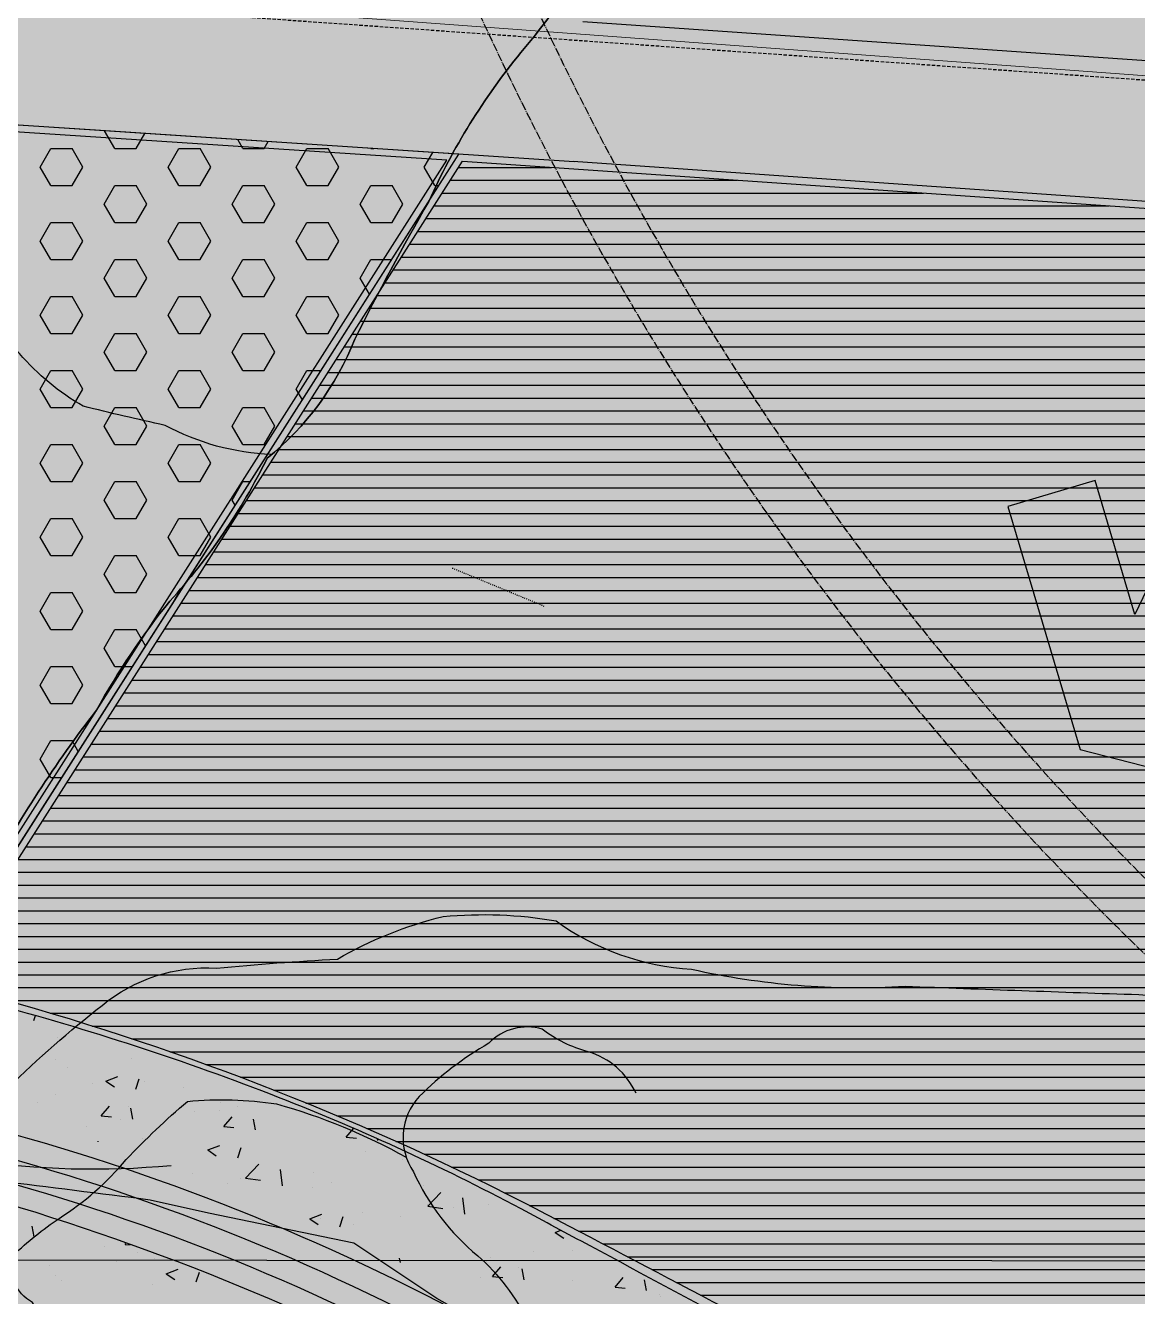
# Model space of a CAD drawing. Header units: millimetres. Extents: x 709 to 3952, y 378 to 2394.
# Drawn here: x 1645.8 to 1808.6, y 747.4 to 933.3 of the extents above; entities that cross this region are included whole.
import ezdxf

# ---------------------------------------------------------------- set-up
doc = ezdxf.new("R2010")
doc.units = ezdxf.units.MM
for name, pattern in [('ACAD_ISO03W100', [30, 12, -18]), ('ACAD_ISO04W100', [30, 24, -3, 0, -3]), ('DASHED', [0.75, 0.5, -0.25])]:
    doc.linetypes.add(name, pattern=pattern)
doc.layers.add('BAS', color=252, linetype='Continuous')
doc.layers.add('Layer3', color=5, linetype='Continuous')
doc.layers.add('line', color=251, linetype='Continuous', lineweight=20)

# ---------------------------------------------------------------- blocks, each defined once
blk = doc.blocks.new('*X138')
at = {"color": 0}
for p, q in [((410259.38, 4017962.75), (410257.88, 4017965.33)), ((410262.5, 4017962.75), (410263.77, 4017964.95)), ((410278.13, 4017962.75), (410277.37, 4017964.06)), ((410281.25, 4017962.75), (410281.84, 4017963.77)), ((410248.44, 4017960.04), (410250, 4017962.75)), ((410250, 4017962.75), (410253.12, 4017962.75)), ((410254.69, 4017960.04), (410253.13, 4017962.75)), ((410259.38, 4017962.75), (410262.5, 4017962.75)), ((410267.19, 4017960.04), (410268.75, 4017962.75)), ((410268.75, 4017962.75), (410271.88, 4017962.75)), ((410273.44, 4017960.04), (410271.88, 4017962.75)), ((410278.12, 4017962.75), (410281.25, 4017962.75)), ((410285.94, 4017960.04), (410287.5, 4017962.75)), ((410287.5, 4017962.75), (410290.62, 4017962.75)), ((410292.19, 4017960.04), (410290.63, 4017962.75)), ((410296.88, 4017962.75), (410296.86, 4017962.78)), ((410296.88, 4017962.75), (410297.32, 4017962.75)), ((410304.69, 4017960.04), (410305.92, 4017962.19)), ((410250, 4017957.34), (410248.44, 4017960.04)), ((410253.12, 4017957.34), (410254.69, 4017960.04)), ((410268.75, 4017957.34), (410267.19, 4017960.04)), ((410271.87, 4017957.34), (410273.44, 4017960.04)), ((410287.5, 4017957.34), (410285.94, 4017960.04)), ((410290.62, 4017957.34), (410292.19, 4017960.04)), ((410306.25, 4017957.34), (410304.69, 4017960.04)), ((410250, 4017957.34), (410253.12, 4017957.34)), ((410257.81, 4017954.63), (410259.37, 4017957.34)), ((410259.38, 4017957.34), (410262.5, 4017957.34)), ((410264.06, 4017954.63), (410262.5, 4017957.34)), ((410268.75, 4017957.34), (410271.88, 4017957.34)), ((410276.56, 4017954.63), (410278.12, 4017957.34)), ((410278.12, 4017957.34), (410281.25, 4017957.34)), ((410282.81, 4017954.63), (410281.25, 4017957.34)), ((410287.5, 4017957.34), (410290.62, 4017957.34)), ((410295.31, 4017954.63), (410296.87, 4017957.34)), ((410296.88, 4017957.34), (410300, 4017957.34)), ((410301.56, 4017954.63), (410300, 4017957.34)), ((410306.25, 4017957.34), (410306.8, 4017957.34)), ((410259.38, 4017951.92), (410257.81, 4017954.63)), ((410262.5, 4017951.92), (410264.06, 4017954.63)), ((410278.13, 4017951.92), (410276.56, 4017954.63)), ((410281.25, 4017951.92), (410282.81, 4017954.63)), ((410296.88, 4017951.92), (410295.31, 4017954.63)), ((410300, 4017951.92), (410301.56, 4017954.63)), ((410248.44, 4017949.22), (410250, 4017951.92)), ((410250, 4017951.93), (410253.12, 4017951.93)), ((410254.69, 4017949.22), (410253.13, 4017951.92)), ((410259.38, 4017951.93), (410262.5, 4017951.93)), ((410267.19, 4017949.22), (410268.75, 4017951.92)), ((410268.75, 4017951.93), (410271.88, 4017951.93)), ((410273.44, 4017949.22), (410271.88, 4017951.92)), ((410278.12, 4017951.93), (410281.25, 4017951.93)), ((410285.94, 4017949.22), (410287.5, 4017951.92)), ((410287.5, 4017951.93), (410290.62, 4017951.93)), ((410292.19, 4017949.22), (410290.63, 4017951.92)), ((410296.88, 4017951.93), (410300, 4017951.93)), ((410250, 4017946.51), (410248.44, 4017949.22)), ((410253.12, 4017946.51), (410254.69, 4017949.22)), ((410268.75, 4017946.51), (410267.19, 4017949.22)), ((410271.87, 4017946.51), (410273.44, 4017949.22)), ((410287.5, 4017946.51), (410285.94, 4017949.22)), ((410290.62, 4017946.51), (410292.19, 4017949.22)), ((410250, 4017946.51), (410253.12, 4017946.51)), ((410257.81, 4017943.81), (410259.37, 4017946.51)), ((410259.38, 4017946.51), (410262.5, 4017946.51)), ((410264.06, 4017943.81), (410262.5, 4017946.51)), ((410268.75, 4017946.51), (410271.88, 4017946.51)), ((410276.56, 4017943.81), (410278.12, 4017946.51)), ((410278.12, 4017946.51), (410281.25, 4017946.51)), ((410282.81, 4017943.81), (410281.25, 4017946.51)), ((410287.5, 4017946.51), (410290.62, 4017946.51)), ((410295.31, 4017943.81), (410296.87, 4017946.51)), ((410296.88, 4017946.51), (410299.9, 4017946.51)), ((410259.38, 4017941.1), (410257.81, 4017943.81)), ((410262.5, 4017941.1), (410264.06, 4017943.81)), ((410278.13, 4017941.1), (410276.56, 4017943.81)), ((410281.25, 4017941.1), (410282.81, 4017943.81)), ((410296.68, 4017941.45), (410295.31, 4017943.81)), ((410248.44, 4017938.39), (410250, 4017941.1)), ((410250, 4017941.1), (410253.12, 4017941.1)), ((410254.69, 4017938.39), (410253.13, 4017941.1)), ((410259.38, 4017941.1), (410262.5, 4017941.1)), ((410267.19, 4017938.39), (410268.75, 4017941.1)), ((410268.75, 4017941.1), (410271.88, 4017941.1)), ((410273.44, 4017938.39), (410271.88, 4017941.1)), ((410278.12, 4017941.1), (410281.25, 4017941.1)), ((410285.94, 4017938.39), (410287.5, 4017941.1)), ((410287.5, 4017941.1), (410290.62, 4017941.1)), ((410292.19, 4017938.39), (410290.63, 4017941.1)), ((410250, 4017935.69), (410248.44, 4017938.39)), ((410253.12, 4017935.69), (410254.69, 4017938.39)), ((410268.75, 4017935.69), (410267.19, 4017938.39)), ((410271.87, 4017935.69), (410273.44, 4017938.39)), ((410287.5, 4017935.69), (410285.94, 4017938.39)), ((410290.62, 4017935.69), (410292.19, 4017938.39)), ((410250, 4017935.69), (410253.12, 4017935.69)), ((410257.81, 4017932.98), (410259.37, 4017935.69)), ((410259.38, 4017935.69), (410262.5, 4017935.69)), ((410264.06, 4017932.98), (410262.5, 4017935.69)), ((410268.75, 4017935.69), (410271.88, 4017935.69)), ((410276.56, 4017932.98), (410278.12, 4017935.69)), ((410278.12, 4017935.69), (410281.25, 4017935.69)), ((410282.81, 4017932.98), (410281.25, 4017935.69)), ((410287.5, 4017935.69), (410290.62, 4017935.69)), ((410259.38, 4017930.27), (410257.81, 4017932.98)), ((410262.5, 4017930.27), (410264.06, 4017932.98)), ((410278.13, 4017930.27), (410276.56, 4017932.98)), ((410281.25, 4017930.27), (410282.81, 4017932.98)), ((410248.44, 4017927.57), (410250, 4017930.27)), ((410250, 4017930.27), (410253.12, 4017930.27)), ((410254.69, 4017927.57), (410253.13, 4017930.27)), ((410259.38, 4017930.27), (410262.5, 4017930.27)), ((410267.19, 4017927.57), (410268.75, 4017930.27)), ((410268.75, 4017930.27), (410271.88, 4017930.27)), ((410273.44, 4017927.57), (410271.88, 4017930.27)), ((410278.12, 4017930.27), (410281.25, 4017930.27)), ((410285.94, 4017927.57), (410287.5, 4017930.27)), ((410287.5, 4017930.27), (410289.56, 4017930.27)), ((410250, 4017924.86), (410248.44, 4017927.57)), ((410253.12, 4017924.86), (410254.69, 4017927.57)), ((410268.75, 4017924.86), (410267.19, 4017927.57)), ((410271.87, 4017924.86), (410273.44, 4017927.57)), ((410286.84, 4017926.01), (410285.94, 4017927.57)), ((410250, 4017924.86), (410253.12, 4017924.86)), ((410257.81, 4017922.15), (410259.37, 4017924.86)), ((410259.38, 4017924.86), (410262.5, 4017924.86)), ((410264.06, 4017922.15), (410262.5, 4017924.86)), ((410268.75, 4017924.86), (410271.88, 4017924.86)), ((410276.56, 4017922.15), (410278.12, 4017924.86)), ((410278.12, 4017924.86), (410281.25, 4017924.86)), ((410282.81, 4017922.15), (410281.25, 4017924.86)), ((410259.38, 4017919.45), (410257.81, 4017922.15)), ((410262.5, 4017919.45), (410264.06, 4017922.15)), ((410278.13, 4017919.45), (410276.56, 4017922.15)), ((410281.25, 4017919.45), (410282.81, 4017922.15)), ((410248.44, 4017916.74), (410250, 4017919.45)), ((410250, 4017919.45), (410253.12, 4017919.45)), ((410254.69, 4017916.74), (410253.13, 4017919.45)), ((410259.38, 4017919.45), (410262.5, 4017919.45)), ((410267.19, 4017916.74), (410268.75, 4017919.45)), ((410268.75, 4017919.45), (410271.88, 4017919.45)), ((410273.44, 4017916.74), (410271.88, 4017919.45)), ((410278.12, 4017919.45), (410281.25, 4017919.45)), ((410250, 4017914.04), (410248.44, 4017916.74)), ((410253.12, 4017914.04), (410254.69, 4017916.74)), ((410268.75, 4017914.04), (410267.19, 4017916.74)), ((410271.87, 4017914.04), (410273.44, 4017916.74)), ((410250, 4017914.04), (410253.12, 4017914.04)), ((410257.81, 4017911.33), (410259.37, 4017914.04)), ((410259.38, 4017914.04), (410262.5, 4017914.04)), ((410264.06, 4017911.33), (410262.5, 4017914.04)), ((410268.75, 4017914.04), (410271.88, 4017914.04)), ((410276.56, 4017911.33), (410278.12, 4017914.04)), ((410278.12, 4017914.04), (410279.21, 4017914.04)), ((410259.38, 4017908.62), (410257.81, 4017911.33)), ((410262.5, 4017908.62), (410264.06, 4017911.33)), ((410277, 4017910.57), (410276.56, 4017911.33)), ((410248.44, 4017905.92), (410250, 4017908.62)), ((410250, 4017908.62), (410253.12, 4017908.62)), ((410254.69, 4017905.92), (410253.13, 4017908.62)), ((410259.38, 4017908.62), (410262.5, 4017908.62)), ((410267.19, 4017905.92), (410268.75, 4017908.62)), ((410268.75, 4017908.62), (410271.88, 4017908.62)), ((410273.44, 4017905.92), (410271.88, 4017908.62)), ((410250, 4017903.21), (410248.44, 4017905.92)), ((410253.12, 4017903.21), (410254.69, 4017905.92)), ((410268.75, 4017903.21), (410267.19, 4017905.92)), ((410271.87, 4017903.21), (410273.44, 4017905.92)), ((410250, 4017903.21), (410253.12, 4017903.21)), ((410257.81, 4017900.5), (410259.37, 4017903.21)), ((410259.38, 4017903.21), (410262.5, 4017903.21)), ((410264.06, 4017900.5), (410262.5, 4017903.21)), ((410268.75, 4017903.21), (410271.88, 4017903.21)), ((410259.38, 4017897.8), (410257.81, 4017900.5)), ((410262.5, 4017897.8), (410264.06, 4017900.5)), ((410248.44, 4017895.09), (410250, 4017897.8)), ((410250, 4017897.8), (410253.12, 4017897.8)), ((410254.69, 4017895.09), (410253.13, 4017897.8)), ((410259.38, 4017897.8), (410262.5, 4017897.8)), ((410267.71, 4017896), (410268.75, 4017897.8)), ((410268.75, 4017897.8), (410268.86, 4017897.8)), ((410250, 4017892.39), (410248.44, 4017895.09)), ((410253.12, 4017892.39), (410254.69, 4017895.09)), ((410250, 4017892.39), (410253.12, 4017892.39)), ((410257.81, 4017889.68), (410259.37, 4017892.39)), ((410259.38, 4017892.39), (410262.5, 4017892.39)), ((410263.88, 4017889.99), (410262.5, 4017892.39)), ((410259.38, 4017886.97), (410257.81, 4017889.68)), ((410248.44, 4017884.27), (410250, 4017886.97)), ((410250, 4017886.97), (410253.12, 4017886.97)), ((410254.69, 4017884.27), (410253.13, 4017886.97)), ((410259.38, 4017886.97), (410261.96, 4017886.97)), ((410250, 4017881.56), (410248.44, 4017884.27)), ((410253.12, 4017881.56), (410254.69, 4017884.27)), ((410250, 4017881.56), (410253.12, 4017881.56)), ((410248.44, 4017873.44), (410250, 4017876.15)), ((410250, 4017876.15), (410253.12, 4017876.15)), ((410254.04, 4017874.56), (410253.13, 4017876.15)), ((410250, 4017870.73), (410248.44, 4017873.44)), ((410250, 4017870.74), (410251.61, 4017870.74))]:
    blk.add_line(p, q, dxfattribs=at)
blk = doc.blocks.new('*X135')
at = {"color": 0}
for p, q in [((410247.57, 4017803.55), (410247.28, 4017805.11)), ((410257.93, 4017802.09), (410257.93, 4017802.09)), ((410260.88, 4017802.44), (410260.99, 4017802.58)), ((410260.88, 4017802.44), (410261.61, 4017802.38)), ((410259.6, 4017799.91), (410259.6, 4017799.91)), ((410262.76, 4017801.25), (410262.76, 4017801.25)), ((410265.22, 4017800.32), (410265.22, 4017800.32)), ((410249.78, 4017799.38), (410249.78, 4017799.38)), ((410266.91, 4017798.12), (410268.66, 4017798.79)), ((410266.91, 4017798.12), (410268.16, 4017797.28)), ((410271.3, 4017796.96), (410271.77, 4017798.37)), ((410250.64, 4017797.82), (410250.64, 4017797.82)), ((410251.52, 4017797.12), (410251.52, 4017797.12)), ((410264.87, 4017796.55), (410264.87, 4017796.55))]:
    blk.add_line(p, q, dxfattribs=at)
blk = doc.blocks.new('*X133')
at = {"color": 0}
for p, q in [((410247.53, 4017835.21), (410247.77, 4017835.9)), ((410250.99, 4017832.67), (410250.99, 4017832.67)), ((410261.87, 4017829.59), (410261.87, 4017829.59)), ((410250.72, 4017829.48), (410250.72, 4017829.48)), ((410252.4, 4017828.34), (410252.4, 4017828.34)), ((410256.1, 4017825.96), (410256.1, 4017825.96)), ((410258.07, 4017826.32), (410259.82, 4017826.99)), ((410258.07, 4017826.32), (410259.32, 4017825.48)), ((410262.46, 4017825.15), (410262.96, 4017826.66)), ((410263.68, 4017826.22), (410263.68, 4017826.22)), ((410250.69, 4017824.34), (410250.69, 4017824.34)), ((410269.44, 4017825.4), (410269.44, 4017825.4)), ((410248.02, 4017823.17), (410248.02, 4017823.17)), ((410257.41, 4017821.25), (410258.61, 4017822.68)), ((410261.37, 4017822.6), (410261.37, 4017822.6)), ((410262.03, 4017820.78), (410261.74, 4017822.35)), ((410274.84, 4017823.23), (410274.84, 4017823.23)), ((410277.34, 4017822.63), (410277.34, 4017822.63)), ((410257.41, 4017821.25), (410258.9, 4017821.12)), ((410260.26, 4017820.73), (410260.26, 4017820.73)), ((410271.08, 4017821.81), (410271.08, 4017821.81)), ((410274.71, 4017822.04), (410274.71, 4017822.04)), ((410275.34, 4017819.68), (410276.54, 4017821.12)), ((410279.96, 4017819.21), (410279.67, 4017820.78)), ((410288.06, 4017821.47), (410288.06, 4017821.47)), ((410288.83, 4017821.26), (410288.83, 4017821.26)), ((410255.29, 4017819.73), (410255.29, 4017819.73)), ((410275.34, 4017819.68), (410276.83, 4017819.55)), ((410276.21, 4017819.66), (410276.21, 4017819.66)), ((410293.27, 4017818.11), (410294.37, 4017819.42)), ((410256.97, 4017817.43), (410256.96, 4017817.53)), ((410263.37, 4017817.9), (410263.37, 4017817.9)), ((410272.99, 4017816.25), (410274.74, 4017816.92)), ((410277.38, 4017815.08), (410277.89, 4017816.59)), ((410293.27, 4017818.11), (410294.77, 4017817.98)), ((410297.89, 4017817.64), (410297.85, 4017817.89)), ((410272.99, 4017816.25), (410274.24, 4017815.41)), ((410296.02, 4017816.1), (410296.02, 4017816.1)), ((410301.52, 4017814.81), (410301.52, 4017814.81)), ((410278.5, 4017812.15), (410280.45, 4017814.18)), ((410280.23, 4017814.02), (410280.23, 4017814.02)), ((410283.92, 4017811.02), (410283.64, 4017813.39)), ((410288.53, 4017812.93), (410288.53, 4017812.93)), ((410302.97, 4017813.32), (410302.97, 4017813.32)), ((410270.76, 4017812.77), (410270.76, 4017812.77)), ((410275.9, 4017811.33), (410275.9, 4017811.33)), ((410277.81, 4017812.12), (410277.81, 4017812.12)), ((410278.5, 4017812.15), (410280.72, 4017811.81)), ((410291.16, 4017811.56), (410291.16, 4017811.56)), ((410304.5, 4017811), (410304.5, 4017811)), ((410288.39, 4017810.82), (410288.39, 4017810.82)), ((410305.18, 4017808.02), (410307.13, 4017810.04)), ((410310.6, 4017806.88), (410310.32, 4017809.26)), ((410305.17, 4017808.31), (410305.17, 4017808.31)), ((410305.18, 4017808.02), (410307.41, 4017807.67)), ((410308.96, 4017807.83), (410308.96, 4017807.83)), ((410314.05, 4017808.25), (410314.05, 4017808.25)), ((410287.92, 4017806.19), (410289.67, 4017806.86)), ((410287.92, 4017806.19), (410289.16, 4017805.35)), ((410289.44, 4017806.24), (410289.44, 4017806.24)), ((410292.3, 4017805.02), (410292.81, 4017806.53)), ((410295.7, 4017807.06), (410295.7, 4017807.06)), ((410301.21, 4017806.49), (410301.21, 4017806.49)), ((410294.38, 4017805.33), (410294.38, 4017805.33)), ((410323.84, 4017804.18), (410324.68, 4017804.51)), ((410323.85, 4017804.18), (410325.09, 4017803.34)), ((410301.19, 4017799.79), (410301.07, 4017800.41)), ((410313.74, 4017799.92), (410313.74, 4017799.92)), ((410314.38, 4017800.52), (410314.38, 4017800.52)), ((410320.64, 4017801.35), (410320.64, 4017801.35)), ((410326.37, 4017801.53), (410326.37, 4017801.53)), ((410314.67, 4017797.74), (410315.88, 4017799.17)), ((410318.51, 4017799.08), (410318.51, 4017799.08)), ((410319.29, 4017797.27), (410319.01, 4017798.84)), ((410312.98, 4017797.66), (410312.98, 4017797.66)), ((410314.67, 4017797.74), (410316.17, 4017797.61)), ((410326.33, 4017797.09), (410326.33, 4017797.09)), ((410332.6, 4017796.17), (410333.81, 4017797.6)), ((410332.6, 4017796.17), (410334.1, 4017796.04)), ((410337.23, 4017795.7), (410336.94, 4017797.27)), ((410339.05, 4017795.08), (410339.05, 4017795.08)), ((410339.32, 4017794.81), (410339.32, 4017794.81))]:
    blk.add_line(p, q, dxfattribs=at)
blk = doc.blocks.new('*X125')
at = {"color": 0}
for p, q in [((410309.69, 4017960), (410323.31, 4017960)), ((410308.49, 4017958.12), (410350.52, 4017958.12)), ((410307.3, 4017956.25), (410377.74, 4017956.25)), ((410306.1, 4017954.38), (410404.95, 4017954.38)), ((410304.91, 4017952.5), (410432.16, 4017952.5)), ((410303.71, 4017950.62), (410459.38, 4017950.62)), ((410302.52, 4017948.75), (410487.57, 4017948.75)), ((410301.32, 4017946.88), (410515.96, 4017946.88)), ((410300.13, 4017945), (410544.34, 4017945)), ((410298.93, 4017943.12), (410572.72, 4017943.12)), ((410297.74, 4017941.25), (410599, 4017941.25)), ((410296.54, 4017939.38), (410599, 4017939.38)), ((410295.35, 4017937.5), (410599, 4017937.5)), ((410294.15, 4017935.62), (410599, 4017935.62)), ((410292.96, 4017933.75), (410599, 4017933.75)), ((410291.76, 4017931.88), (410599, 4017931.88)), ((410290.57, 4017930), (410599, 4017930)), ((410289.37, 4017928.12), (410599, 4017928.12)), ((410288.18, 4017926.25), (410599, 4017926.25)), ((410286.98, 4017924.38), (410599, 4017924.38)), ((410285.79, 4017922.5), (410599, 4017922.5)), ((410284.59, 4017920.62), (410599, 4017920.62)), ((410283.4, 4017918.75), (410599, 4017918.75)), ((410282.2, 4017916.88), (410599, 4017916.88)), ((410281.01, 4017915), (410599, 4017915)), ((410279.81, 4017913.12), (410599, 4017913.12)), ((410278.62, 4017911.25), (410599, 4017911.25)), ((410277.42, 4017909.38), (410599, 4017909.38)), ((410276.23, 4017907.5), (410599, 4017907.5)), ((410275.03, 4017905.62), (410599, 4017905.62)), ((410273.84, 4017903.75), (410599, 4017903.75)), ((410272.64, 4017901.88), (410599, 4017901.88)), ((410271.45, 4017900), (410599, 4017900)), ((410270.25, 4017898.12), (410599, 4017898.12)), ((410269.06, 4017896.25), (410599, 4017896.25)), ((410267.86, 4017894.38), (410599, 4017894.38)), ((410266.67, 4017892.5), (410599, 4017892.5)), ((410265.47, 4017890.62), (410599, 4017890.62)), ((410264.28, 4017888.75), (410599, 4017888.75)), ((410263.08, 4017886.88), (410599, 4017886.88)), ((410261.89, 4017885), (410599, 4017885)), ((410260.69, 4017883.12), (410599, 4017883.12)), ((410259.5, 4017881.25), (410599, 4017881.25)), ((410258.3, 4017879.38), (410599, 4017879.38)), ((410257.11, 4017877.5), (410599, 4017877.5)), ((410255.91, 4017875.62), (410599, 4017875.62)), ((410254.72, 4017873.75), (410599, 4017873.75)), ((410253.52, 4017871.88), (410599, 4017871.88)), ((410252.33, 4017870), (410599, 4017870)), ((410251.13, 4017868.12), (410599, 4017868.12)), ((410249.94, 4017866.25), (410599, 4017866.25)), ((410248.74, 4017864.38), (410599, 4017864.38)), ((410247.55, 4017862.5), (410599, 4017862.5)), ((410246.35, 4017860.62), (410599, 4017860.62)), ((410245.16, 4017858.75), (410599, 4017858.75)), ((410243.96, 4017856.88), (410599, 4017856.88)), ((410242.77, 4017855), (410599, 4017855)), ((410241.57, 4017853.12), (410599, 4017853.12)), ((410240.38, 4017851.25), (410599, 4017851.25)), ((410239.18, 4017849.38), (410599, 4017849.38)), ((410237.99, 4017847.5), (410599, 4017847.5)), ((410236.79, 4017845.62), (410599, 4017845.62)), ((410235.6, 4017843.75), (410599, 4017843.75)), ((410234.4, 4017841.88), (410599, 4017841.88)), ((410234.49, 4017840), (410599, 4017840)), ((410243.42, 4017838.12), (410599, 4017838.12)), ((410249.93, 4017836.25), (410599, 4017836.25)), ((410256.07, 4017834.38), (410599, 4017834.38)), ((410261.89, 4017832.5), (410599, 4017832.5)), ((410267.42, 4017830.62), (410599, 4017830.62)), ((410272.71, 4017828.75), (410599, 4017828.75)), ((410277.78, 4017826.88), (410599, 4017826.88)), ((410282.66, 4017825), (410599, 4017825)), ((410287.36, 4017823.12), (410599, 4017823.12)), ((410291.9, 4017821.25), (410599, 4017821.25)), ((410296.28, 4017819.38), (410599, 4017819.38)), ((410300.54, 4017817.5), (410599, 4017817.5)), ((410304.66, 4017815.62), (410599, 4017815.62)), ((410308.67, 4017813.75), (410599, 4017813.75)), ((410312.57, 4017811.88), (410599, 4017811.88)), ((410316.36, 4017810), (410599, 4017810)), ((410320.05, 4017808.12), (410599, 4017808.12)), ((410323.66, 4017806.25), (410599, 4017806.25)), ((410327.26, 4017804.38), (410599, 4017804.38)), ((410330.85, 4017802.5), (410599, 4017802.5)), ((410334.43, 4017800.62), (410599, 4017800.62)), ((410338.01, 4017798.75), (410599, 4017798.75)), ((410341.57, 4017796.88), (410599, 4017796.88)), ((410345.13, 4017795), (410599, 4017795))]:
    blk.add_line(p, q, dxfattribs=at)
blk = doc.blocks.new('Ar15')
at = {"true_color": 0x843710, "transparency": 33554687}
h = blk.add_hatch(color=36, dxfattribs=at)
h.dxf.hatch_style = 1
h.paths.add_polyline_path([(1.29668, 0.3981), (1.22381, 0.3296), (1.49606, 0.05), (-4.5808, 0.05), (-4.30855, 0.3296), (-4.38142, 0.3981), (-4.76906, 0), (-4.38142, -0.3981), (-4.30855, -0.3296), (-4.5808, -0.05), (1.49606, -0.05), (1.22381, -0.3296), (1.29668, -0.3981), (1.68432, 0)])
at = {"layer": 'line', "lineweight": 0}
blk.add_line((1.49606, 0.05), (-4.5808, 0.05), dxfattribs=at)

msp = doc.modelspace()

# ---------------------------------------------------------------- hatches: boundary and pattern name
h = msp.add_hatch(color=256)
h.set_gradient(color1=(205, 105, 40), color2=(254, 204, 102), rotation=180, tint=1)
edge = h.paths.add_edge_path()
edge.add_arc((2126.85, 1125.24), 448.17, 195.8013, 344.1987)
edge.add_line((2558.09, 1003.2), (2565.73, 1001.04))
edge.add_arc((2126.85, 1125.24), 456.12, 195.8013, 344.1987, ccw=False)
edge.add_line((1687.97, 1001.04), (1695.61, 1003.2))
at = {"layer": 'BAS', "true_color": 0xc7c8ca, "transparency": 33554513}
h = msp.add_hatch(color=9, dxfattribs=at)
h.dxf.hatch_style = 1
h.paths.add_polyline_path([(735.07, 2394.13), (735.07, 400.97), (3218.5, 400.97), (3218.5, 2394.13)])
h.paths.add_polyline_path([(1826.32, 1353.24), (2408.56, 1353.24), (2408.56, 918.34), (1826.32, 918.34)], flags=16)

# ---------------------------------------------------------------- linework, layer by layer
at = {"linetype": 'ACAD_ISO04W100', "ltscale": 0.05}
for radius in [448.17, 456.12]:
    msp.add_arc((2126.85, 1125.24), radius, 195.8013, 344.1987, dxfattribs=at)
at = {"layer": 'BAS'}
for p, q in [((1864.82, 924.34, -15), (1727.39, 933.86, -15)), ((1656.79, 917.95, -15), (1601.01, 921.6, -15)), ((1726.11, 913.4, -15), (1656.79, 917.95, -15)), ((1631.51, 792.54, -15), (1709.24, 914.51, -15)), ((1863.41, 903.89, -15), (1725.98, 913.41, -15))]:
    msp.add_line(p, q, dxfattribs=at)
at = {"layer": 'BAS', "linetype": 'ACAD_ISO03W100', "ltscale": 0.01}
msp.add_line((1708.29, 853.96), (1721.78, 848.37), dxfattribs=at)
at = {"layer": 'BAS', "elevation": -15}
for points in [[(1681.83, 870.56, -0.113877), (1666.26, 874.83, -0.007384), (1654.27, 877.63, -0.083978), (1644.95, 885.33, 0.032289), (1636.89, 893.71, 0.133223), (1621.87, 902.24, 0.050207), (1604.36, 906.03, -0.039151), (1590.56, 915.96, 0.014723), (1582.88, 921.25, 0.096158), (1572.35, 932.1, 0.20131), (1562.06, 939.21, -0.018029), (1546.89, 946.05, 0.059759), (1518.72, 950.23), (1512.74, 951.84)], [(1731.87, 949.5, -0.054967), (1718.33, 929.37, 0.066212), (1704.86, 907.6, 0.014115), (1694.03, 887.45, -0.13049), (1681.19, 870.03, -0.070848), (1666.95, 849.12, 0.04486), (1656.22, 833.15, 0.0415), (1640.19, 808.53, -0.018122), (1619.55, 774.4), (1618.54, 771.67, 0.134259), (1603.21, 764.56, -0.048721), (1590.64, 751.39, -0.07338), (1577.87, 747.4, 0.116946), (1564.21, 742.51, 0.269272), (1557.54, 730.52, -0.027218), (1528.92, 724.32, -0.005999), (1500.76, 716.39, -0.000193), (1464.54, 707.64, 0.026307), (1444.25, 701.48, 0.003657), (1422.54, 696.43, -0.065116), (1393.35, 687.55, -0.022891), (1368.43, 681.57), (1354.77, 679.03, -0.527693), (1352.17, 683.67, -1.264848)], [(1557.54, 730.52, -0.269272), (1564.21, 742.51, -0.116946), (1577.87, 747.4, 0.07338), (1590.64, 751.39, 0.048721), (1603.21, 764.56, -0.134259), (1618.54, 771.67), (1619.55, 774.4, 0.018122), (1640.19, 808.53, -0.0415), (1656.22, 833.15, -0.04486), (1666.95, 849.12, 0.070848), (1681.19, 870.03, 0.13049), (1694.03, 887.45, -0.014115), (1704.86, 907.6, -0.066212), (1718.33, 929.37, 0.054967), (1731.87, 949.5)], [(1631.51, 792.54), (1709.24, 914.51), (1601.01, 921.6), (1467.01, 932.83), (1467.01, 775.63), (1477.31, 778.43), (1523.21, 789.5), (1536.75, 791.89, -0.064109), (1614.79, 795.51), (1631.51, 792.54)], [(1667.13, 766.52, -0.059756), (1637.95, 767.29, -0.263172), (1635.61, 769.19, -0.086428), (1643.28, 777.94, -0.026309), (1657.03, 789.98, -0.187609), (1673.78, 795.43, -0.00967), (1691.48, 796.75, -0.07063), (1706.95, 802.97, -0.066813), (1723.49, 802.33, 0.142194), (1743.32, 795.27, 0.070838), (1774.58, 792.78, 0.001547), (1808.78, 791.56, -0.000362), (1835.91, 789.15, 0.088059), (1859.9, 788.06, 0.174481), (1876.47, 795.35, -0.064653), (1886.93, 804.01, -0.060016), (1904.15, 803.16, -0.042348), (1939.96, 803.04, -0.015227), (1967.36, 802.21, 0.048754), (1989.16, 807.38, -0.038362), (2001.02, 809.77, -0.061973)], [(1999.51, 608.33, 0.000638), (1893.67, 665.87, 0.00094), (1821.73, 704.69, 0.000068), (1728.48, 754.78, 0.000626), (1718.36, 760.19, 0.030584), (1681.69, 776.97, 0.027751), (1639.4, 790.63, 0.041193), (1606.18, 796.49, 0.045087), (1575.35, 796.55, 0.016166), (1536.75, 791.89, 0.022312), (1509.12, 786.37, 0.001269), (1477.31, 778.43, 0.004165), (1467.65, 775.91, 0.00223), (1427.01, 764.75, -0.000543)], [(1735.19, 777.11, 0.215717), (1728.16, 783.2, -0.097633), (1721.46, 786.48, 0.283138), (1713.65, 784.44, 0.063564), (1703.43, 776.64, 0.346888), (1702.61, 765.62, 0.113823), (1712.01, 753.35, -0.097695), (1719.4, 743.64, -0.042917), (1719.65, 729.86, -0.083083), (1715.63, 714.81, -0.36565), (1705.02, 709.74, -0.011529), (1689.2, 715.25, -0.036142), (1674.55, 725.18, -0.063614), (1657.01, 736.3, -0.126229), (1646.87, 746.53, -0.367927), (1644.02, 753.42, -0.043439), (1650.77, 758.82, 0.077805), (1660.54, 767.42, -0.0256), (1669.52, 775.93, -0.062033), (1682.58, 775.56, -0.058552), (1701.56, 767.75, 0.443113)], [(1120.86, 565.31), (1128.01, 580.78, -0.137798), (1144.17, 599.7), (1191.07, 631.11), (1301.82, 704.26, -0.058701), (1340.2, 719.48), (1381.88, 730.38), (1513.66, 765.69, -0.141716), (1635.67, 769.73, -0.060966), (1709.21, 741.12), (1811.48, 686.21), (1999.51, 583.99)], [(1664.07, 761.5, -0.000559), (1619.72, 767.1, 0.23599), (1611.91, 766.66, 0.158165), (1600.53, 756.25, -0.116504), (1585.11, 746.23, 0.219318), (1563.55, 736.04, 0.117301), (1561.93, 730.54, 0.011921), (1591.8, 728.74, -0.084604), (1620.01, 725.8, 0.017619), (1645.24, 720.46, -0.040638), (1669.1, 710.49, -0.031366), (1701.38, 693.83, 0.022486), (1738.92, 672.78, -0.023247), (1773.61, 654.31, 0.000888), (1807.44, 637.14, -0.045776), (1840.2, 619.62, 0.007058), (1871.98, 601.87, -0.012181), (1901.06, 586.34, -0.03693), (1927.68, 571.56, 0.019589), (1954.83, 556.45, 0.006886), (1979.63, 542.89, -0.049466), (2000.65, 532.24, 0.29113)], [(1664.07, 761.5, -0.000559), (1619.72, 767.1, 0.23599), (1611.91, 766.66, 0.158165), (1600.53, 756.25, -0.116504), (1585.11, 746.23, 0.219318), (1563.55, 736.04, 0.117301), (1561.93, 730.54, 0.011921), (1591.8, 728.74, -0.084604), (1620.01, 725.8, 0.017619), (1645.24, 720.46, -0.040638), (1669.1, 710.49, -0.031366), (1701.38, 693.83, 0.022486), (1738.92, 672.78, -0.023247), (1773.61, 654.31, 0.000888), (1807.44, 637.14, -0.045776), (1840.2, 619.62, 0.007058), (1871.98, 601.87, -0.012181), (1901.06, 586.34, -0.03693), (1927.68, 571.56, 0.019589), (1954.83, 556.45, 0.006886), (1979.63, 542.89, -0.049466), (2000.65, 532.24, 0.29113)]]:
    msp.add_lwpolyline(points, format="xyb", dxfattribs=at)
at = {"layer": 'BAS', "linetype": 'DASHED', "flags": 128}
msp.add_lwpolyline([(1836.59, 923.43), (1656.16, 936.04)], dxfattribs=at)
at = {"layer": 'BAS', "linetype": 'DASHED', "elevation": -15, "flags": 128}
msp.add_lwpolyline([(1836.59, 923.43), (1656.16, 936.04)], dxfattribs=at)
at = {"layer": 'BAS', "elevation": -15}
for points in [[(1631.02, 793.64), (1707.49, 913.62), (1600.93, 920.6), (1468.01, 931.74), (1468.01, 776.94), (1477.08, 779.41), (1523.04, 790.49), (1536.58, 792.87, -0.064109), (1614.96, 796.49)], [(1632.83, 792.76), (1709.77, 913.47), (1863.34, 902.89), (1998.51, 893.96), (1998.51, 718.89), (1945.25, 639.27, 0.002785), (1822.21, 705.57, 0.007084), (1718.82, 761.08, 0.05215), (1639.62, 791.61, 0.00454)], [(1740.33, 672.11), (1749.75, 693.07, 0.127774), (1731.5, 704.94, 0.07914), (1735.1, 731.17), (1719.72, 739.41), (1706.01, 747.08), (1693.87, 755.2), (1672.63, 759.59), (1664.07, 761.5, -0.000559), (1619.72, 767.1, 0.23599), (1611.91, 766.66, 0.158165), (1600.53, 756.25, -0.116504), (1585.11, 746.23, 0.219318), (1563.55, 736.04, 0.117301), (1561.93, 730.54, 0.011921), (1591.8, 728.74, -0.084604), (1620.01, 725.8, 0.017619), (1645.24, 720.46, -0.040638), (1669.1, 710.49, -0.031366), (1701.38, 693.83, 0.022486), (1738.92, 672.78, -0.00092)]]:
    msp.add_lwpolyline(points, format="xyb", close=True, dxfattribs=at)
msp.add_lwpolyline([(726.02, 753.13), (1999.51, 752.57)], dxfattribs=at)
at = {"layer": 'BAS'}
for centre, radius, start, end in [((1555.57, 454.98, -15), 328.28, 61.767, 75.7222), ((1555.58, 454.99, -15), 321.27, 61.7668, 75.7218), ((1533.28, 397.69, -15), 379.52, 62.9663, 74.7082)]:
    msp.add_arc(centre, radius, start, end, dxfattribs=at)
at = {"layer": 'Layer3', "color": 5, "elevation": 12.75}
msp.add_lwpolyline([(1800.21, 827.41), (1812.92, 824.16), (1826.88, 853.85), (1840.81, 816.25), (1851.4, 817.95), (1856.89, 834.07), (1859.19, 820.59), (1871.63, 822.71), (1865.85, 863.34), (1853.76, 863.87), (1845.86, 840.45), (1832.17, 875.25), (1820.88, 873.58), (1808.22, 847.15), (1802.4, 866.78), (1789.59, 862.98)], close=True, dxfattribs=at)

# ---------------------------------------------------------------- block references
at = {"layer": 'BAS'}
for name in ['*X138', '*X125', '*X133', '*X135']:
    msp.add_blockref(name, (-408600.49, -4017047.43, -15), dxfattribs=at)
at = {"layer": 'line', "xscale": 257.1407973667866, "yscale": 257.1407973667866, "zscale": 257.1407973667866, "rotation": 175.7878967370725}
msp.add_blockref('Ar15', (1722.58, 945.3), dxfattribs=at)

doc.saveas('drawing.dxf')
